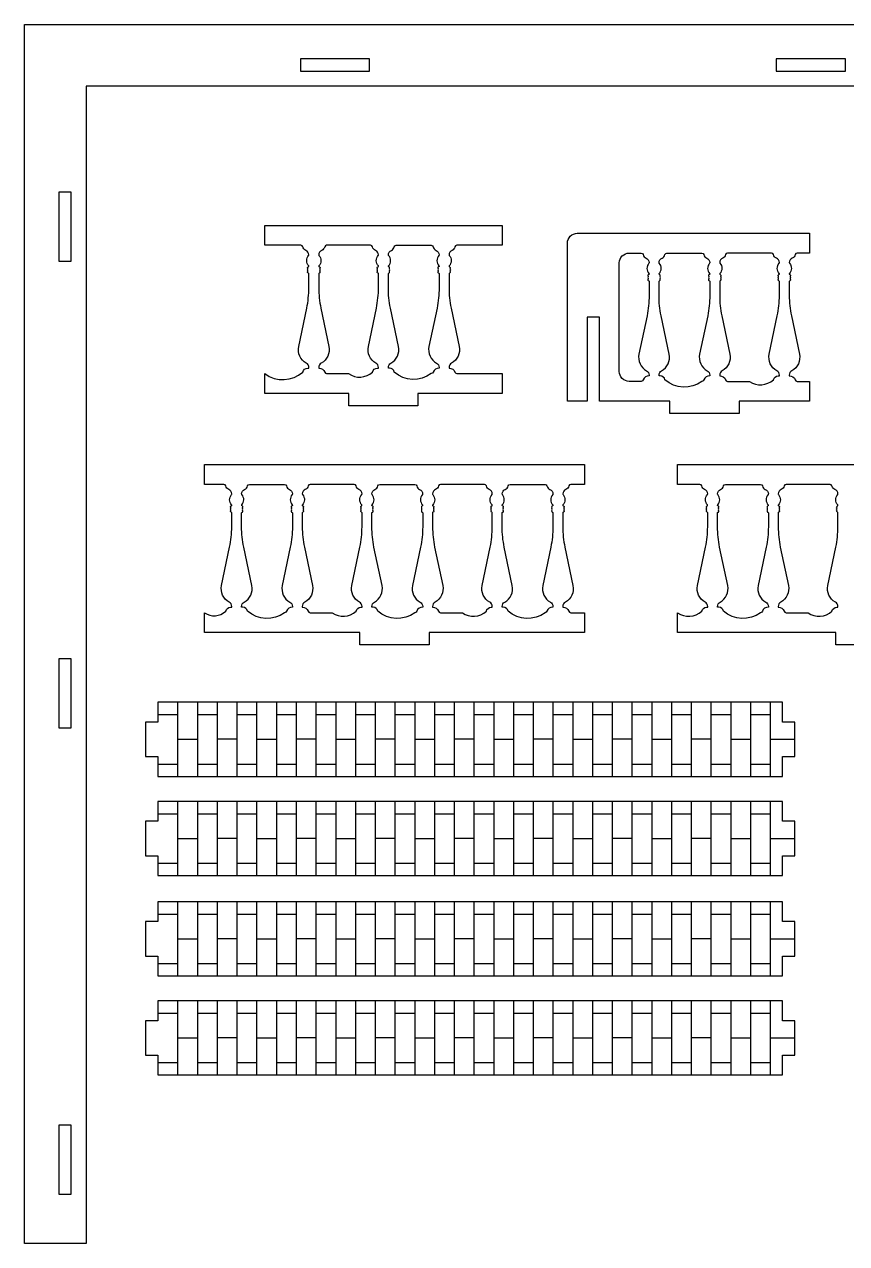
# Model space of a CAD drawing. Extents: x 9461 to 9920, y 969 to 1221.
# Drawn here: x 9580.75 to 9614.04, y 1108.86 to 1158.26 of the extents above; entities that cross this region are included whole.
import ezdxf

# ---------------------------------------------------------------- set-up
doc = ezdxf.new("R2010")
doc.units = 0
doc.header["$MEASUREMENT"] = 0
doc.layers.add('LAYER_1', color=18, linetype='CONTINUOUS')

msp = doc.modelspace()

# ---------------------------------------------------------------- linework, layer by layer
at = {"layer": 'LAYER_1'}
for points in [[(9583.246, 1155.764), (9583.246, 1108.864), (9580.746, 1108.864), (9580.746, 1158.264), (9687.246, 1158.264), (9687.246, 1108.864), (9684.746, 1108.864), (9684.746, 1155.764)], [(9591.921, 1156.364), (9594.721, 1156.364), (9594.721, 1156.864), (9591.921, 1156.864)], [(9611.196, 1156.364), (9613.996, 1156.364), (9613.996, 1156.864), (9611.196, 1156.864)], [(9582.646, 1148.664), (9582.646, 1151.464), (9582.146, 1151.464), (9582.146, 1148.664)], [(9582.646, 1129.764), (9582.646, 1132.564), (9582.146, 1132.564), (9582.146, 1129.764)], [(9611.452, 1130.796), (9586.152, 1130.796), (9586.152, 1129.996), (9585.652, 1129.996), (9585.652, 1128.596), (9586.152, 1128.596), (9586.152, 1127.796), (9611.452, 1127.796), (9611.452, 1128.596), (9611.952, 1128.596), (9611.952, 1129.996), (9611.452, 1129.996)], [(9611.452, 1126.775), (9586.152, 1126.775), (9586.152, 1125.975), (9585.652, 1125.975), (9585.652, 1124.575), (9586.152, 1124.575), (9586.152, 1123.775), (9611.452, 1123.775), (9611.452, 1124.575), (9611.952, 1124.575), (9611.952, 1125.975), (9611.452, 1125.975)], [(9611.452, 1122.716), (9586.152, 1122.716), (9586.152, 1121.916), (9585.652, 1121.916), (9585.652, 1120.516), (9586.152, 1120.516), (9586.152, 1119.716), (9611.452, 1119.716), (9611.452, 1120.516), (9611.952, 1120.516), (9611.952, 1121.916), (9611.452, 1121.916)], [(9611.452, 1118.696), (9586.152, 1118.696), (9586.152, 1117.896), (9585.652, 1117.896), (9585.652, 1116.496), (9586.152, 1116.496), (9586.152, 1115.696), (9611.452, 1115.696), (9611.452, 1116.496), (9611.952, 1116.496), (9611.952, 1117.896), (9611.452, 1117.896)], [(9582.646, 1110.864), (9582.646, 1113.664), (9582.146, 1113.664), (9582.146, 1110.864)]]:
    msp.add_lwpolyline(points, close=True, dxfattribs=at)
for points in [[(9590.479, 1143.312), (9590.479, 1144.112, 0.352171), (9592.025, 1144.174, -0.352171), (9592.22, 1144.332), (9592.266, 1144.332), (9592.266, 1144.365, 0.272519), (9592.163, 1144.54, -0.328849), (9591.855, 1145.214), (9592.181, 1146.77, 0.051698), (9592.266, 1147.59), (9592.266, 1148.163, 0.366837), (9592.25, 1148.183, -0.600564), (9592.225, 1148.256, 0.39765), (9592.225, 1148.283, -0.39765), (9592.225, 1148.344, 0.39765), (9592.225, 1148.371, -0.594353), (9592.249, 1148.444, 0.584261), (9592.26, 1148.477, -0.375636), (9592.257, 1148.901, 0.187098), (9592.266, 1148.928, 0.294683), (9592.143, 1149.107, -0.244569), (9592.025, 1149.249, 0.352171), (9591.947, 1149.312), (9590.479, 1149.312), (9590.479, 1150.112), (9600.093, 1150.112), (9600.093, 1149.312), (9598.262, 1149.312, 0.352171), (9598.184, 1149.249, -0.244569), (9598.065, 1149.107, 0.294683), (9597.942, 1148.928, 0.187098), (9597.952, 1148.901, -0.375636), (9597.948, 1148.477, 0.584261), (9597.96, 1148.444, -0.594353), (9597.984, 1148.371, 0.39765), (9597.984, 1148.344, -0.39765), (9597.984, 1148.283, 0.39765), (9597.984, 1148.256, -0.600564), (9597.959, 1148.183, 0.366837), (9597.942, 1148.163), (9597.942, 1147.59, 0.051698), (9598.027, 1146.77), (9598.353, 1145.214, -0.328849), (9598.045, 1144.54, 0.272519), (9597.942, 1144.365), (9597.942, 1144.332, -0.352171), (9598.184, 1144.174, 0.352171), (9598.262, 1144.112), (9600.093, 1144.112), (9600.093, 1143.312), (9596.686, 1143.312), (9596.686, 1142.812), (9593.886, 1142.812), (9593.886, 1143.312)], [(9612.538, 1143), (9609.688, 1143), (9609.688, 1142.5), (9606.888, 1142.5), (9606.888, 1143), (9604.038, 1143), (9604.038, 1146.4), (9603.538, 1146.4), (9603.538, 1143), (9602.738, 1143), (9602.738, 1149.4, -0.414214), (9603.138, 1149.8), (9612.538, 1149.8), (9612.538, 1149), (9612.043, 1149, 0.352171), (9611.965, 1148.937, -0.244569), (9611.846, 1148.795, 0.294683), (9611.723, 1148.617, 0.187098), (9611.733, 1148.589, -0.375636), (9611.729, 1148.166, 0.584261), (9611.741, 1148.133, -0.594353), (9611.765, 1148.059, 0.39765), (9611.765, 1148.032, -0.39765), (9611.765, 1147.972, 0.39765), (9611.765, 1147.944, -0.600564), (9611.74, 1147.871, 0.366837), (9611.723, 1147.851), (9611.723, 1147.279, 0.051698), (9611.808, 1146.458), (9612.134, 1144.902, -0.328849), (9611.826, 1144.228, 0.272519), (9611.723, 1144.053), (9611.723, 1144.02, -0.352171), (9611.965, 1143.863, 0.352171), (9612.043, 1143.8), (9612.538, 1143.8)], [(9593.876, 1144.112, 0.352171), (9594.844, 1144.174, -0.352171), (9595.04, 1144.332), (9595.086, 1144.332), (9595.086, 1144.365, 0.272519), (9594.983, 1144.54, -0.328849), (9594.675, 1145.214), (9595.001, 1146.77, 0.051698), (9595.086, 1147.59), (9595.086, 1148.163, 0.366837), (9595.069, 1148.183, -0.600564), (9595.044, 1148.256, 0.39765), (9595.044, 1148.283, -0.39765), (9595.044, 1148.344, 0.39765), (9595.044, 1148.371, -0.594353), (9595.068, 1148.444, 0.584261), (9595.08, 1148.477, -0.375636), (9595.076, 1148.901, 0.187098), (9595.086, 1148.928, 0.294683), (9594.963, 1149.107, -0.244569), (9594.844, 1149.249, 0.352171), (9594.766, 1149.312), (9592.986, 1149.312, 0.352171), (9592.908, 1149.249, -0.244569), (9592.789, 1149.107, 0.294683), (9592.666, 1148.928, 0.187098), (9592.676, 1148.901, -0.375636), (9592.673, 1148.477, 0.584261), (9592.684, 1148.444, -0.594353), (9592.708, 1148.371, 0.39765), (9592.708, 1148.344, -0.39765), (9592.708, 1148.283, 0.39765), (9592.708, 1148.256, -0.600564), (9592.683, 1148.183, 0.366837), (9592.666, 1148.163), (9592.666, 1147.59, 0.051698), (9592.751, 1146.77), (9593.078, 1145.214, -0.328849), (9592.769, 1144.54, 0.272519), (9592.666, 1144.365), (9592.666, 1144.332, -0.352171), (9592.908, 1144.174, 0.352171), (9592.986, 1144.112)], [(9597.223, 1149.312, -0.352171), (9597.301, 1149.249, 0.244569), (9597.419, 1149.107, -0.294683), (9597.542, 1148.928, -0.187098), (9597.532, 1148.901, 0.375636), (9597.536, 1148.477, -0.584261), (9597.525, 1148.444, 0.594353), (9597.501, 1148.371, -0.39765), (9597.501, 1148.344, 0.39765), (9597.501, 1148.283, -0.39765), (9597.501, 1148.256, 0.600564), (9597.525, 1148.183, -0.366837), (9597.542, 1148.163), (9597.542, 1147.59, -0.051698), (9597.457, 1146.77), (9597.131, 1145.214, 0.328849), (9597.439, 1144.54, -0.272519), (9597.542, 1144.365), (9597.542, 1144.332, 0.352171), (9597.301, 1144.174, -0.352171), (9597.223, 1144.112, -0.352171), (9595.727, 1144.174, 0.352171), (9595.532, 1144.332), (9595.486, 1144.332), (9595.486, 1144.365, -0.272519), (9595.589, 1144.54, 0.328849), (9595.897, 1145.214), (9595.571, 1146.77, -0.051698), (9595.486, 1147.59), (9595.486, 1148.163, -0.366837), (9595.503, 1148.183, 0.600564), (9595.527, 1148.256, -0.39765), (9595.527, 1148.283, 0.39765), (9595.527, 1148.344, -0.39765), (9595.527, 1148.371, 0.594353), (9595.503, 1148.444, -0.584261), (9595.492, 1148.477, 0.375636), (9595.496, 1148.901, -0.187098), (9595.486, 1148.928, -0.294683), (9595.609, 1149.107, 0.244569), (9595.727, 1149.249, -0.352171), (9595.805, 1149.312)], [(9605.944, 1144.228, -0.272519), (9606.047, 1144.053), (9606.047, 1144.02, 0.352171), (9605.806, 1143.863, -0.352171), (9605.728, 1143.8), (9605.238, 1143.8, -0.414214), (9604.838, 1144.2), (9604.838, 1148.6, -0.414214), (9605.238, 1149), (9605.728, 1149, -0.352171), (9605.806, 1148.937, 0.244569), (9605.924, 1148.795, -0.294683), (9606.047, 1148.617, -0.187098), (9606.038, 1148.589, 0.375636), (9606.041, 1148.166, -0.584261), (9606.03, 1148.133, 0.594353), (9606.006, 1148.059, -0.39765), (9606.006, 1148.032, 0.39765), (9606.006, 1147.972, -0.39765), (9606.006, 1147.944, 0.600564), (9606.031, 1147.871, -0.366837), (9606.047, 1147.851), (9606.047, 1147.279, -0.051698), (9605.962, 1146.458), (9605.636, 1144.902, 0.328849)], [(9608.184, 1149, -0.352171), (9608.262, 1148.937, 0.244569), (9608.381, 1148.795, -0.294683), (9608.504, 1148.617, -0.187098), (9608.494, 1148.589, 0.375636), (9608.498, 1148.166, -0.584261), (9608.486, 1148.133, 0.594353), (9608.462, 1148.059, -0.39765), (9608.462, 1148.032, 0.39765), (9608.462, 1147.972, -0.39765), (9608.462, 1147.944, 0.600564), (9608.487, 1147.871, -0.366837), (9608.504, 1147.851), (9608.504, 1147.279, -0.051698), (9608.419, 1146.458), (9608.093, 1144.902, 0.328849), (9608.401, 1144.228, -0.272519), (9608.504, 1144.053), (9608.504, 1144.02, 0.352171), (9608.262, 1143.863, -0.352171), (9608.184, 1143.8, -0.352171), (9606.689, 1143.863, 0.352171), (9606.493, 1144.02), (9606.447, 1144.02), (9606.447, 1144.053, -0.272519), (9606.55, 1144.228, 0.328849), (9606.859, 1144.902), (9606.532, 1146.458, -0.051698), (9606.447, 1147.279), (9606.447, 1147.851, -0.366837), (9606.464, 1147.871, 0.600564), (9606.489, 1147.944, -0.39765), (9606.489, 1147.972, 0.39765), (9606.489, 1148.032, -0.39765), (9606.489, 1148.059, 0.594353), (9606.465, 1148.133, -0.584261), (9606.454, 1148.166, 0.375636), (9606.457, 1148.589, -0.187098), (9606.447, 1148.617, -0.294683), (9606.57, 1148.795, 0.244569), (9606.689, 1148.937, -0.352171), (9606.767, 1149)], [(9610.114, 1143.8, 0.352171), (9611.082, 1143.863, -0.352171), (9611.277, 1144.02), (9611.323, 1144.02), (9611.323, 1144.053, 0.272519), (9611.22, 1144.228, -0.328849), (9610.912, 1144.902), (9611.238, 1146.458, 0.051698), (9611.323, 1147.279), (9611.323, 1147.851, 0.366837), (9611.306, 1147.871, -0.600564), (9611.282, 1147.944, 0.39765), (9611.282, 1147.972, -0.39765), (9611.282, 1148.032, 0.39765), (9611.282, 1148.059, -0.594353), (9611.306, 1148.133, 0.584261), (9611.317, 1148.166, -0.375636), (9611.313, 1148.589, 0.187098), (9611.323, 1148.617, 0.294683), (9611.2, 1148.795, -0.244569), (9611.082, 1148.937, 0.352171), (9611.004, 1149), (9609.223, 1149, 0.352171), (9609.145, 1148.937, -0.244569), (9609.027, 1148.795, 0.294683), (9608.904, 1148.617, 0.187098), (9608.914, 1148.589, -0.375636), (9608.91, 1148.166, 0.584261), (9608.921, 1148.133, -0.594353), (9608.945, 1148.059, 0.39765), (9608.945, 1148.032, -0.39765), (9608.945, 1147.972, 0.39765), (9608.945, 1147.944, -0.600564), (9608.921, 1147.871, 0.366837), (9608.904, 1147.851), (9608.904, 1147.279, 0.051698), (9608.989, 1146.458), (9609.315, 1144.902, -0.328849), (9609.007, 1144.228, 0.272519), (9608.904, 1144.053), (9608.904, 1144.02, -0.352171), (9609.145, 1143.863, 0.352171), (9609.223, 1143.8)], [(9603.423, 1139.625), (9602.871, 1139.625, 0.352171), (9602.793, 1139.562, -0.244569), (9602.674, 1139.421, 0.294683), (9602.551, 1139.242, 0.187098), (9602.561, 1139.215, -0.375636), (9602.558, 1138.791, 0.584261), (9602.569, 1138.758, -0.594353), (9602.593, 1138.684, 0.39765), (9602.593, 1138.657, -0.39765), (9602.593, 1138.597, 0.39765), (9602.593, 1138.569, -0.600564), (9602.568, 1138.496, 0.366837), (9602.551, 1138.476), (9602.551, 1137.904, 0.051698), (9602.636, 1137.083), (9602.963, 1135.527, -0.328849), (9602.654, 1134.853, 0.272519), (9602.551, 1134.678), (9602.551, 1134.645, -0.352171), (9602.793, 1134.488, 0.352171), (9602.871, 1134.425), (9603.423, 1134.425), (9603.423, 1133.625), (9597.134, 1133.625), (9597.134, 1133.125), (9594.334, 1133.125), (9594.334, 1133.625), (9588.044, 1133.625), (9588.044, 1134.425, 0.352171), (9588.902, 1134.488, -0.352171), (9589.097, 1134.645), (9589.143, 1134.645), (9589.143, 1134.678, 0.272519), (9589.04, 1134.853, -0.328849), (9588.732, 1135.527), (9589.058, 1137.083, 0.051698), (9589.143, 1137.904), (9589.143, 1138.476, 0.366837), (9589.127, 1138.496, -0.600564), (9589.102, 1138.569, 0.39765), (9589.102, 1138.597, -0.39765), (9589.102, 1138.657, 0.39765), (9589.102, 1138.684, -0.594353), (9589.126, 1138.758, 0.584261), (9589.137, 1138.791, -0.375636), (9589.134, 1139.215, 0.187098), (9589.143, 1139.242, 0.294683), (9589.02, 1139.421, -0.244569), (9588.902, 1139.562, 0.352171), (9588.824, 1139.625), (9588.044, 1139.625), (9588.044, 1140.425), (9603.423, 1140.425)], [(9591.28, 1139.625, -0.352171), (9591.358, 1139.562, 0.244569), (9591.477, 1139.421, -0.294683), (9591.6, 1139.242, -0.187098), (9591.59, 1139.215, 0.375636), (9591.594, 1138.791, -0.584261), (9591.582, 1138.758, 0.594353), (9591.558, 1138.684, -0.39765), (9591.558, 1138.657, 0.39765), (9591.558, 1138.597, -0.39765), (9591.558, 1138.569, 0.600564), (9591.583, 1138.496, -0.366837), (9591.6, 1138.476), (9591.6, 1137.904, -0.051698), (9591.515, 1137.083), (9591.189, 1135.527, 0.328849), (9591.497, 1134.853, -0.272519), (9591.6, 1134.678), (9591.6, 1134.645, 0.352171), (9591.358, 1134.488, -0.352171), (9591.28, 1134.425, -0.352171), (9589.785, 1134.488, 0.352171), (9589.589, 1134.645), (9589.543, 1134.645), (9589.543, 1134.678, -0.272519), (9589.646, 1134.853, 0.328849), (9589.955, 1135.527), (9589.628, 1137.083, -0.051698), (9589.543, 1137.904), (9589.543, 1138.476, -0.366837), (9589.56, 1138.496, 0.600564), (9589.585, 1138.569, -0.39765), (9589.585, 1138.597, 0.39765), (9589.585, 1138.657, -0.39765), (9589.585, 1138.684, 0.594353), (9589.561, 1138.758, -0.584261), (9589.55, 1138.791, 0.375636), (9589.553, 1139.215, -0.187098), (9589.543, 1139.242, -0.294683), (9589.666, 1139.421, 0.244569), (9589.785, 1139.562, -0.352171), (9589.863, 1139.625)], [(9593.209, 1134.425, 0.352171), (9594.178, 1134.488, -0.352171), (9594.373, 1134.645), (9594.419, 1134.645), (9594.419, 1134.678, 0.272519), (9594.316, 1134.853, -0.328849), (9594.008, 1135.527), (9594.334, 1137.083, 0.051698), (9594.419, 1137.904), (9594.419, 1138.476, 0.366837), (9594.402, 1138.496, -0.600564), (9594.378, 1138.569, 0.39765), (9594.378, 1138.597, -0.39765), (9594.378, 1138.657, 0.39765), (9594.378, 1138.684, -0.594353), (9594.402, 1138.758, 0.584261), (9594.413, 1138.791, -0.375636), (9594.409, 1139.215, 0.187098), (9594.419, 1139.242, 0.294683), (9594.296, 1139.421, -0.244569), (9594.178, 1139.562, 0.352171), (9594.1, 1139.625), (9592.319, 1139.625, 0.352171), (9592.241, 1139.562, -0.244569), (9592.123, 1139.421, 0.294683), (9592, 1139.242, 0.187098), (9592.01, 1139.215, -0.375636), (9592.006, 1138.791, 0.584261), (9592.017, 1138.758, -0.594353), (9592.041, 1138.684, 0.39765), (9592.041, 1138.657, -0.39765), (9592.041, 1138.597, 0.39765), (9592.041, 1138.569, -0.600564), (9592.017, 1138.496, 0.366837), (9592, 1138.476), (9592, 1137.904, 0.051698), (9592.085, 1137.083), (9592.411, 1135.527, -0.328849), (9592.103, 1134.853, 0.272519), (9592, 1134.678), (9592, 1134.645, -0.352171), (9592.241, 1134.488, 0.352171), (9592.319, 1134.425)], [(9596.556, 1139.625, -0.352171), (9596.634, 1139.562, 0.244569), (9596.753, 1139.421, -0.294683), (9596.875, 1139.242, -0.187098), (9596.866, 1139.215, 0.375636), (9596.869, 1138.791, -0.584261), (9596.858, 1138.758, 0.594353), (9596.834, 1138.684, -0.39765), (9596.834, 1138.657, 0.39765), (9596.834, 1138.597, -0.39765), (9596.834, 1138.569, 0.600564), (9596.859, 1138.496, -0.366837), (9596.876, 1138.476), (9596.876, 1137.904, -0.051698), (9596.791, 1137.083), (9596.464, 1135.527, 0.328849), (9596.773, 1134.853, -0.272519), (9596.876, 1134.678), (9596.876, 1134.645, 0.352171), (9596.634, 1134.488, -0.352171), (9596.556, 1134.425, -0.352171), (9595.061, 1134.488, 0.352171), (9594.865, 1134.645), (9594.819, 1134.645), (9594.819, 1134.678, -0.272519), (9594.922, 1134.853, 0.328849), (9595.23, 1135.527), (9594.904, 1137.083, -0.051698), (9594.819, 1137.904), (9594.819, 1138.476, -0.366837), (9594.836, 1138.496, 0.600564), (9594.861, 1138.569, -0.39765), (9594.861, 1138.597, 0.39765), (9594.861, 1138.657, -0.39765), (9594.861, 1138.684, 0.594353), (9594.837, 1138.758, -0.584261), (9594.825, 1138.791, 0.375636), (9594.829, 1139.215, -0.187098), (9594.819, 1139.242, -0.294683), (9594.942, 1139.421, 0.244569), (9595.061, 1139.562, -0.352171), (9595.139, 1139.625)], [(9598.485, 1134.425, 0.352171), (9599.454, 1134.488, -0.352171), (9599.649, 1134.645), (9599.695, 1134.645), (9599.695, 1134.678, 0.272519), (9599.592, 1134.853, -0.328849), (9599.284, 1135.527), (9599.61, 1137.083, 0.051698), (9599.695, 1137.904), (9599.695, 1138.476, 0.366837), (9599.678, 1138.496, -0.600564), (9599.654, 1138.569, 0.39765), (9599.654, 1138.597, -0.39765), (9599.654, 1138.657, 0.39765), (9599.654, 1138.684, -0.594353), (9599.677, 1138.758, 0.584261), (9599.689, 1138.791, -0.375636), (9599.685, 1139.215, 0.187098), (9599.695, 1139.242, 0.294683), (9599.572, 1139.421, -0.244569), (9599.454, 1139.562, 0.352171), (9599.375, 1139.625), (9597.595, 1139.625, 0.352171), (9597.517, 1139.562, -0.244569), (9597.399, 1139.421, 0.294683), (9597.276, 1139.242, 0.187098), (9597.285, 1139.215, -0.375636), (9597.282, 1138.791, 0.584261), (9597.293, 1138.758, -0.594353), (9597.317, 1138.684, 0.39765), (9597.317, 1138.657, -0.39765), (9597.317, 1138.597, 0.39765), (9597.317, 1138.569, -0.600564), (9597.292, 1138.496, 0.366837), (9597.276, 1138.476), (9597.276, 1137.904, 0.051698), (9597.361, 1137.083), (9597.687, 1135.527, -0.328849), (9597.379, 1134.853, 0.272519), (9597.276, 1134.678), (9597.276, 1134.645, -0.352171), (9597.517, 1134.488, 0.352171), (9597.595, 1134.425)], [(9601.832, 1139.625, -0.352171), (9601.91, 1139.562, 0.244569), (9602.028, 1139.421, -0.294683), (9602.151, 1139.242, -0.187098), (9602.142, 1139.215, 0.375636), (9602.145, 1138.791, -0.584261), (9602.134, 1138.758, 0.594353), (9602.11, 1138.684, -0.39765), (9602.11, 1138.657, 0.39765), (9602.11, 1138.597, -0.39765), (9602.11, 1138.569, 0.600564), (9602.135, 1138.496, -0.366837), (9602.151, 1138.476), (9602.151, 1137.904, -0.051698), (9602.066, 1137.083), (9601.74, 1135.527, 0.328849), (9602.048, 1134.853, -0.272519), (9602.151, 1134.678), (9602.151, 1134.645, 0.352171), (9601.91, 1134.488, -0.352171), (9601.832, 1134.425, -0.352171), (9600.336, 1134.488, 0.352171), (9600.141, 1134.645), (9600.095, 1134.645), (9600.095, 1134.678, -0.272519), (9600.198, 1134.853, 0.328849), (9600.506, 1135.527), (9600.18, 1137.083, -0.051698), (9600.095, 1137.904), (9600.095, 1138.476, -0.366837), (9600.112, 1138.496, 0.600564), (9600.136, 1138.569, -0.39765), (9600.136, 1138.597, 0.39765), (9600.136, 1138.657, -0.39765), (9600.136, 1138.684, 0.594353), (9600.112, 1138.758, -0.584261), (9600.101, 1138.791, 0.375636), (9600.105, 1139.215, -0.187098), (9600.095, 1139.242, -0.294683), (9600.218, 1139.421, 0.244569), (9600.336, 1139.562, -0.352171), (9600.415, 1139.625)], [(9610.555, 1139.625, -0.352171), (9610.633, 1139.562, 0.244569), (9610.752, 1139.421, -0.294683), (9610.875, 1139.242, -0.187098), (9610.865, 1139.215, 0.375636), (9610.869, 1138.791, -0.584261), (9610.857, 1138.758, 0.594353), (9610.833, 1138.684, -0.39765), (9610.833, 1138.657, 0.39765), (9610.833, 1138.597, -0.39765), (9610.833, 1138.569, 0.600564), (9610.858, 1138.496, -0.366837), (9610.875, 1138.476), (9610.875, 1137.904, -0.051698), (9610.79, 1137.083), (9610.464, 1135.527, 0.328849), (9610.772, 1134.853, -0.272519), (9610.875, 1134.678), (9610.875, 1134.645, 0.352171), (9610.633, 1134.488, -0.352171), (9610.555, 1134.425, -0.352171), (9609.06, 1134.488, 0.352171), (9608.864, 1134.645), (9608.818, 1134.645), (9608.818, 1134.678, -0.272519), (9608.921, 1134.853, 0.328849), (9609.23, 1135.527), (9608.903, 1137.083, -0.051698), (9608.818, 1137.904), (9608.818, 1138.476, -0.366837), (9608.835, 1138.496, 0.600564), (9608.86, 1138.569, -0.39765), (9608.86, 1138.597, 0.39765), (9608.86, 1138.657, -0.39765), (9608.86, 1138.684, 0.594353), (9608.836, 1138.758, -0.584261), (9608.825, 1138.791, 0.375636), (9608.828, 1139.215, -0.187098), (9608.818, 1139.242, -0.294683), (9608.941, 1139.421, 0.244569), (9609.06, 1139.562, -0.352171), (9609.138, 1139.625)], [(9612.484, 1134.425, 0.352171), (9613.453, 1134.488, -0.352171), (9613.648, 1134.645), (9613.694, 1134.645), (9613.694, 1134.678, 0.272519), (9613.591, 1134.853, -0.328849), (9613.283, 1135.527), (9613.609, 1137.083, 0.051698), (9613.694, 1137.904), (9613.694, 1138.476, 0.366837), (9613.677, 1138.496, -0.600564), (9613.653, 1138.569, 0.39765), (9613.653, 1138.597, -0.39765), (9613.653, 1138.657, 0.39765), (9613.653, 1138.684, -0.594353), (9613.677, 1138.758, 0.584261), (9613.688, 1138.791, -0.375636), (9613.684, 1139.215, 0.187098), (9613.694, 1139.242, 0.294683), (9613.571, 1139.421, -0.244569), (9613.453, 1139.562, 0.352171), (9613.375, 1139.625), (9611.594, 1139.625, 0.352171), (9611.516, 1139.562, -0.244569), (9611.398, 1139.421, 0.294683), (9611.275, 1139.242, 0.187098), (9611.285, 1139.215, -0.375636), (9611.281, 1138.791, 0.584261), (9611.292, 1138.758, -0.594353), (9611.316, 1138.684, 0.39765), (9611.316, 1138.657, -0.39765), (9611.316, 1138.597, 0.39765), (9611.316, 1138.569, -0.600564), (9611.292, 1138.496, 0.366837), (9611.275, 1138.476), (9611.275, 1137.904, 0.051698), (9611.36, 1137.083), (9611.686, 1135.527, -0.328849), (9611.378, 1134.853, 0.272519), (9611.275, 1134.678), (9611.275, 1134.645, -0.352171), (9611.516, 1134.488, 0.352171), (9611.594, 1134.425)]]:
    msp.add_lwpolyline(points, format="xyb", close=True, dxfattribs=at)
msp.add_lwpolyline([(9616.409, 1133.125), (9613.609, 1133.125), (9613.609, 1133.625), (9607.194, 1133.625), (9607.194, 1134.425, 0.352171), (9608.177, 1134.488, -0.352171), (9608.372, 1134.645), (9608.418, 1134.645), (9608.418, 1134.678, 0.272519), (9608.315, 1134.853, -0.328849), (9608.007, 1135.527), (9608.333, 1137.083, 0.051698), (9608.418, 1137.904), (9608.418, 1138.476, 0.366837), (9608.402, 1138.496, -0.600564), (9608.377, 1138.569, 0.39765), (9608.377, 1138.597, -0.39765), (9608.377, 1138.657, 0.39765), (9608.377, 1138.684, -0.594353), (9608.401, 1138.758, 0.584261), (9608.412, 1138.791, -0.375636), (9608.409, 1139.215, 0.187098), (9608.418, 1139.242, 0.294683), (9608.295, 1139.421, -0.244569), (9608.177, 1139.562, 0.352171), (9608.099, 1139.625), (9607.194, 1139.625), (9607.194, 1140.425), (9622.823, 1140.425)], format="xyb", dxfattribs=at)
for points in [[(9586.952, 1130.796), (9586.952, 1127.796)], [(9587.752, 1130.796), (9587.752, 1127.796)], [(9588.552, 1130.796), (9588.552, 1127.796)], [(9589.352, 1130.796), (9589.352, 1127.796)], [(9590.152, 1130.796), (9590.152, 1127.796)], [(9590.952, 1130.796), (9590.952, 1127.796)], [(9591.752, 1130.796), (9591.752, 1127.796)], [(9592.552, 1130.796), (9592.552, 1127.796)], [(9593.352, 1130.796), (9593.352, 1127.796)], [(9594.152, 1130.796), (9594.152, 1127.796)], [(9594.952, 1130.796), (9594.952, 1127.796)], [(9595.752, 1130.796), (9595.752, 1127.796)], [(9596.552, 1130.796), (9596.552, 1127.796)], [(9597.352, 1130.796), (9597.352, 1127.796)], [(9598.152, 1130.796), (9598.152, 1127.796)], [(9598.952, 1130.796), (9598.952, 1127.796)], [(9599.752, 1130.796), (9599.752, 1127.796)], [(9600.552, 1130.796), (9600.552, 1127.796)], [(9601.352, 1130.796), (9601.352, 1127.796)], [(9602.152, 1130.796), (9602.152, 1127.796)], [(9602.952, 1130.796), (9602.952, 1127.796)], [(9603.752, 1130.796), (9603.752, 1127.796)], [(9604.552, 1130.796), (9604.552, 1127.796)], [(9605.352, 1130.796), (9605.352, 1127.796)], [(9606.152, 1130.796), (9606.152, 1127.796)], [(9606.952, 1130.796), (9606.952, 1127.796)], [(9607.752, 1130.796), (9607.752, 1127.796)], [(9608.552, 1130.796), (9608.552, 1127.796)], [(9609.352, 1130.796), (9609.352, 1127.796)], [(9610.152, 1130.796), (9610.152, 1127.796)], [(9610.952, 1130.796), (9610.952, 1127.796)], [(9586.152, 1130.296), (9586.952, 1130.296)], [(9587.752, 1130.296), (9588.552, 1130.296)], [(9589.352, 1130.296), (9590.152, 1130.296)], [(9590.952, 1130.296), (9591.752, 1130.296)], [(9592.552, 1130.296), (9593.352, 1130.296)], [(9594.152, 1130.296), (9594.952, 1130.296)], [(9595.752, 1130.296), (9596.552, 1130.296)], [(9597.352, 1130.296), (9598.152, 1130.296)], [(9598.952, 1130.296), (9599.752, 1130.296)], [(9600.552, 1130.296), (9601.352, 1130.296)], [(9602.152, 1130.296), (9602.952, 1130.296)], [(9603.752, 1130.296), (9604.552, 1130.296)], [(9605.352, 1130.296), (9606.152, 1130.296)], [(9606.952, 1130.296), (9607.752, 1130.296)], [(9608.552, 1130.296), (9609.352, 1130.296)], [(9610.152, 1130.296), (9610.952, 1130.296)], [(9586.952, 1129.296), (9587.752, 1129.296)], [(9589.352, 1129.296), (9588.552, 1129.296)], [(9590.152, 1129.296), (9590.952, 1129.296)], [(9592.552, 1129.296), (9591.752, 1129.296)], [(9593.352, 1129.296), (9594.152, 1129.296)], [(9595.752, 1129.296), (9594.952, 1129.296)], [(9596.552, 1129.296), (9597.352, 1129.296)], [(9598.952, 1129.296), (9598.152, 1129.296)], [(9599.752, 1129.296), (9600.552, 1129.296)], [(9602.152, 1129.296), (9601.352, 1129.296)], [(9602.952, 1129.296), (9603.752, 1129.296)], [(9605.352, 1129.296), (9604.552, 1129.296)], [(9606.152, 1129.296), (9606.952, 1129.296)], [(9608.552, 1129.296), (9607.752, 1129.296)], [(9609.352, 1129.296), (9610.152, 1129.296)], [(9610.952, 1129.296), (9611.952, 1129.296)], [(9586.152, 1128.296), (9586.952, 1128.296)], [(9587.752, 1128.296), (9588.552, 1128.296)], [(9589.352, 1128.296), (9590.152, 1128.296)], [(9590.952, 1128.296), (9591.752, 1128.296)], [(9592.552, 1128.296), (9593.352, 1128.296)], [(9594.152, 1128.296), (9594.952, 1128.296)], [(9595.752, 1128.296), (9596.552, 1128.296)], [(9597.352, 1128.296), (9598.152, 1128.296)], [(9598.952, 1128.296), (9599.752, 1128.296)], [(9600.552, 1128.296), (9601.352, 1128.296)], [(9602.152, 1128.296), (9602.952, 1128.296)], [(9603.752, 1128.296), (9604.552, 1128.296)], [(9605.352, 1128.296), (9606.152, 1128.296)], [(9606.952, 1128.296), (9607.752, 1128.296)], [(9608.552, 1128.296), (9609.352, 1128.296)], [(9610.152, 1128.296), (9610.952, 1128.296)], [(9586.952, 1126.775), (9586.952, 1123.775)], [(9587.752, 1126.775), (9587.752, 1123.775)], [(9588.552, 1126.775), (9588.552, 1123.775)], [(9589.352, 1126.775), (9589.352, 1123.775)], [(9590.152, 1126.775), (9590.152, 1123.775)], [(9590.952, 1126.775), (9590.952, 1123.775)], [(9591.752, 1126.775), (9591.752, 1123.775)], [(9592.552, 1126.775), (9592.552, 1123.775)], [(9593.352, 1126.775), (9593.352, 1123.775)], [(9594.152, 1126.775), (9594.152, 1123.775)], [(9594.952, 1126.775), (9594.952, 1123.775)], [(9595.752, 1126.775), (9595.752, 1123.775)], [(9596.552, 1126.775), (9596.552, 1123.775)], [(9597.352, 1126.775), (9597.352, 1123.775)], [(9598.152, 1126.775), (9598.152, 1123.775)], [(9598.952, 1126.775), (9598.952, 1123.775)], [(9599.752, 1126.775), (9599.752, 1123.775)], [(9600.552, 1126.775), (9600.552, 1123.775)], [(9601.352, 1126.775), (9601.352, 1123.775)], [(9602.152, 1126.775), (9602.152, 1123.775)], [(9602.952, 1126.775), (9602.952, 1123.775)], [(9603.752, 1126.775), (9603.752, 1123.775)], [(9604.552, 1126.775), (9604.552, 1123.775)], [(9605.352, 1126.775), (9605.352, 1123.775)], [(9606.152, 1126.775), (9606.152, 1123.775)], [(9606.952, 1126.775), (9606.952, 1123.775)], [(9607.752, 1126.775), (9607.752, 1123.775)], [(9608.552, 1126.775), (9608.552, 1123.775)], [(9609.352, 1126.775), (9609.352, 1123.775)], [(9610.152, 1126.775), (9610.152, 1123.775)], [(9610.952, 1126.775), (9610.952, 1123.775)], [(9586.152, 1126.275), (9586.952, 1126.275)], [(9587.752, 1126.275), (9588.552, 1126.275)], [(9589.352, 1126.275), (9590.152, 1126.275)], [(9590.952, 1126.275), (9591.752, 1126.275)], [(9592.552, 1126.275), (9593.352, 1126.275)], [(9594.152, 1126.275), (9594.952, 1126.275)], [(9595.752, 1126.275), (9596.552, 1126.275)], [(9597.352, 1126.275), (9598.152, 1126.275)], [(9598.952, 1126.275), (9599.752, 1126.275)], [(9600.552, 1126.275), (9601.352, 1126.275)], [(9602.152, 1126.275), (9602.952, 1126.275)], [(9603.752, 1126.275), (9604.552, 1126.275)], [(9605.352, 1126.275), (9606.152, 1126.275)], [(9606.952, 1126.275), (9607.752, 1126.275)], [(9608.552, 1126.275), (9609.352, 1126.275)], [(9610.152, 1126.275), (9610.952, 1126.275)], [(9586.952, 1125.275), (9587.752, 1125.275)], [(9589.352, 1125.275), (9588.552, 1125.275)], [(9590.152, 1125.275), (9590.952, 1125.275)], [(9592.552, 1125.275), (9591.752, 1125.275)], [(9593.352, 1125.275), (9594.152, 1125.275)], [(9595.752, 1125.275), (9594.952, 1125.275)], [(9596.552, 1125.275), (9597.352, 1125.275)], [(9598.952, 1125.275), (9598.152, 1125.275)], [(9599.752, 1125.275), (9600.552, 1125.275)], [(9602.152, 1125.275), (9601.352, 1125.275)], [(9602.952, 1125.275), (9603.752, 1125.275)], [(9605.352, 1125.275), (9604.552, 1125.275)], [(9606.152, 1125.275), (9606.952, 1125.275)], [(9608.552, 1125.275), (9607.752, 1125.275)], [(9609.352, 1125.275), (9610.152, 1125.275)], [(9610.952, 1125.275), (9611.952, 1125.275)], [(9586.152, 1124.275), (9586.952, 1124.275)], [(9587.752, 1124.275), (9588.552, 1124.275)], [(9589.352, 1124.275), (9590.152, 1124.275)], [(9590.952, 1124.275), (9591.752, 1124.275)], [(9592.552, 1124.275), (9593.352, 1124.275)], [(9594.152, 1124.275), (9594.952, 1124.275)], [(9595.752, 1124.275), (9596.552, 1124.275)], [(9597.352, 1124.275), (9598.152, 1124.275)], [(9598.952, 1124.275), (9599.752, 1124.275)], [(9600.552, 1124.275), (9601.352, 1124.275)], [(9602.152, 1124.275), (9602.952, 1124.275)], [(9603.752, 1124.275), (9604.552, 1124.275)], [(9605.352, 1124.275), (9606.152, 1124.275)], [(9606.952, 1124.275), (9607.752, 1124.275)], [(9608.552, 1124.275), (9609.352, 1124.275)], [(9610.152, 1124.275), (9610.952, 1124.275)], [(9586.952, 1122.716), (9586.952, 1119.716)], [(9587.752, 1122.716), (9587.752, 1119.716)], [(9588.552, 1122.716), (9588.552, 1119.716)], [(9589.352, 1122.716), (9589.352, 1119.716)], [(9590.152, 1122.716), (9590.152, 1119.716)], [(9590.952, 1122.716), (9590.952, 1119.716)], [(9591.752, 1122.716), (9591.752, 1119.716)], [(9592.552, 1122.716), (9592.552, 1119.716)], [(9593.352, 1122.716), (9593.352, 1119.716)], [(9594.152, 1122.716), (9594.152, 1119.716)], [(9594.952, 1122.716), (9594.952, 1119.716)], [(9595.752, 1122.716), (9595.752, 1119.716)], [(9596.552, 1122.716), (9596.552, 1119.716)], [(9597.352, 1122.716), (9597.352, 1119.716)], [(9598.152, 1122.716), (9598.152, 1119.716)], [(9598.952, 1122.716), (9598.952, 1119.716)], [(9599.752, 1122.716), (9599.752, 1119.716)], [(9600.552, 1122.716), (9600.552, 1119.716)], [(9601.352, 1122.716), (9601.352, 1119.716)], [(9602.152, 1122.716), (9602.152, 1119.716)], [(9602.952, 1122.716), (9602.952, 1119.716)], [(9603.752, 1122.716), (9603.752, 1119.716)], [(9604.552, 1122.716), (9604.552, 1119.716)], [(9605.352, 1122.716), (9605.352, 1119.716)], [(9606.152, 1122.716), (9606.152, 1119.716)], [(9606.952, 1122.716), (9606.952, 1119.716)], [(9607.752, 1122.716), (9607.752, 1119.716)], [(9608.552, 1122.716), (9608.552, 1119.716)], [(9609.352, 1122.716), (9609.352, 1119.716)], [(9610.152, 1122.716), (9610.152, 1119.716)], [(9610.952, 1122.716), (9610.952, 1119.716)], [(9586.152, 1122.216), (9586.952, 1122.216)], [(9587.752, 1122.216), (9588.552, 1122.216)], [(9589.352, 1122.216), (9590.152, 1122.216)], [(9590.952, 1122.216), (9591.752, 1122.216)], [(9592.552, 1122.216), (9593.352, 1122.216)], [(9594.152, 1122.216), (9594.952, 1122.216)], [(9595.752, 1122.216), (9596.552, 1122.216)], [(9597.352, 1122.216), (9598.152, 1122.216)], [(9598.952, 1122.216), (9599.752, 1122.216)], [(9600.552, 1122.216), (9601.352, 1122.216)], [(9602.152, 1122.216), (9602.952, 1122.216)], [(9603.752, 1122.216), (9604.552, 1122.216)], [(9605.352, 1122.216), (9606.152, 1122.216)], [(9606.952, 1122.216), (9607.752, 1122.216)], [(9608.552, 1122.216), (9609.352, 1122.216)], [(9610.152, 1122.216), (9610.952, 1122.216)], [(9586.952, 1121.216), (9587.752, 1121.216)], [(9589.352, 1121.216), (9588.552, 1121.216)], [(9590.152, 1121.216), (9590.952, 1121.216)], [(9592.552, 1121.216), (9591.752, 1121.216)], [(9593.352, 1121.216), (9594.152, 1121.216)], [(9595.752, 1121.216), (9594.952, 1121.216)], [(9596.552, 1121.216), (9597.352, 1121.216)], [(9598.952, 1121.216), (9598.152, 1121.216)], [(9599.752, 1121.216), (9600.552, 1121.216)], [(9602.152, 1121.216), (9601.352, 1121.216)], [(9602.952, 1121.216), (9603.752, 1121.216)], [(9605.352, 1121.216), (9604.552, 1121.216)], [(9606.152, 1121.216), (9606.952, 1121.216)], [(9608.552, 1121.216), (9607.752, 1121.216)], [(9609.352, 1121.216), (9610.152, 1121.216)], [(9610.952, 1121.216), (9611.952, 1121.216)], [(9586.152, 1120.216), (9586.952, 1120.216)], [(9587.752, 1120.216), (9588.552, 1120.216)], [(9589.352, 1120.216), (9590.152, 1120.216)], [(9590.952, 1120.216), (9591.752, 1120.216)], [(9592.552, 1120.216), (9593.352, 1120.216)], [(9594.152, 1120.216), (9594.952, 1120.216)], [(9595.752, 1120.216), (9596.552, 1120.216)], [(9597.352, 1120.216), (9598.152, 1120.216)], [(9598.952, 1120.216), (9599.752, 1120.216)], [(9600.552, 1120.216), (9601.352, 1120.216)], [(9602.152, 1120.216), (9602.952, 1120.216)], [(9603.752, 1120.216), (9604.552, 1120.216)], [(9605.352, 1120.216), (9606.152, 1120.216)], [(9606.952, 1120.216), (9607.752, 1120.216)], [(9608.552, 1120.216), (9609.352, 1120.216)], [(9610.152, 1120.216), (9610.952, 1120.216)], [(9586.952, 1118.696), (9586.952, 1115.696)], [(9587.752, 1118.696), (9587.752, 1115.696)], [(9588.552, 1118.696), (9588.552, 1115.696)], [(9589.352, 1118.696), (9589.352, 1115.696)], [(9590.152, 1118.696), (9590.152, 1115.696)], [(9590.952, 1118.696), (9590.952, 1115.696)], [(9591.752, 1118.696), (9591.752, 1115.696)], [(9592.552, 1118.696), (9592.552, 1115.696)], [(9593.352, 1118.696), (9593.352, 1115.696)], [(9594.152, 1118.696), (9594.152, 1115.696)], [(9594.952, 1118.696), (9594.952, 1115.696)], [(9595.752, 1118.696), (9595.752, 1115.696)], [(9596.552, 1118.696), (9596.552, 1115.696)], [(9597.352, 1118.696), (9597.352, 1115.696)], [(9598.152, 1118.696), (9598.152, 1115.696)], [(9598.952, 1118.696), (9598.952, 1115.696)], [(9599.752, 1118.696), (9599.752, 1115.696)], [(9600.552, 1118.696), (9600.552, 1115.696)], [(9601.352, 1118.696), (9601.352, 1115.696)], [(9602.152, 1118.696), (9602.152, 1115.696)], [(9602.952, 1118.696), (9602.952, 1115.696)], [(9603.752, 1118.696), (9603.752, 1115.696)], [(9604.552, 1118.696), (9604.552, 1115.696)], [(9605.352, 1118.696), (9605.352, 1115.696)], [(9606.152, 1118.696), (9606.152, 1115.696)], [(9606.952, 1118.696), (9606.952, 1115.696)], [(9607.752, 1118.696), (9607.752, 1115.696)], [(9608.552, 1118.696), (9608.552, 1115.696)], [(9609.352, 1118.696), (9609.352, 1115.696)], [(9610.152, 1118.696), (9610.152, 1115.696)], [(9610.952, 1118.696), (9610.952, 1115.696)], [(9586.152, 1118.196), (9586.952, 1118.196)], [(9587.752, 1118.196), (9588.552, 1118.196)], [(9589.352, 1118.196), (9590.152, 1118.196)], [(9590.952, 1118.196), (9591.752, 1118.196)], [(9592.552, 1118.196), (9593.352, 1118.196)], [(9594.152, 1118.196), (9594.952, 1118.196)], [(9595.752, 1118.196), (9596.552, 1118.196)], [(9597.352, 1118.196), (9598.152, 1118.196)], [(9598.952, 1118.196), (9599.752, 1118.196)], [(9600.552, 1118.196), (9601.352, 1118.196)], [(9602.152, 1118.196), (9602.952, 1118.196)], [(9603.752, 1118.196), (9604.552, 1118.196)], [(9605.352, 1118.196), (9606.152, 1118.196)], [(9606.952, 1118.196), (9607.752, 1118.196)], [(9608.552, 1118.196), (9609.352, 1118.196)], [(9610.152, 1118.196), (9610.952, 1118.196)], [(9586.952, 1117.196), (9587.752, 1117.196)], [(9589.352, 1117.196), (9588.552, 1117.196)], [(9590.152, 1117.196), (9590.952, 1117.196)], [(9592.552, 1117.196), (9591.752, 1117.196)], [(9593.352, 1117.196), (9594.152, 1117.196)], [(9595.752, 1117.196), (9594.952, 1117.196)], [(9596.552, 1117.196), (9597.352, 1117.196)], [(9598.952, 1117.196), (9598.152, 1117.196)], [(9599.752, 1117.196), (9600.552, 1117.196)], [(9602.152, 1117.196), (9601.352, 1117.196)], [(9602.952, 1117.196), (9603.752, 1117.196)], [(9605.352, 1117.196), (9604.552, 1117.196)], [(9606.152, 1117.196), (9606.952, 1117.196)], [(9608.552, 1117.196), (9607.752, 1117.196)], [(9609.352, 1117.196), (9610.152, 1117.196)], [(9610.952, 1117.196), (9611.952, 1117.196)], [(9586.152, 1116.196), (9586.952, 1116.196)], [(9587.752, 1116.196), (9588.552, 1116.196)], [(9589.352, 1116.196), (9590.152, 1116.196)], [(9590.952, 1116.196), (9591.752, 1116.196)], [(9592.552, 1116.196), (9593.352, 1116.196)], [(9594.152, 1116.196), (9594.952, 1116.196)], [(9595.752, 1116.196), (9596.552, 1116.196)], [(9597.352, 1116.196), (9598.152, 1116.196)], [(9598.952, 1116.196), (9599.752, 1116.196)], [(9600.552, 1116.196), (9601.352, 1116.196)], [(9602.152, 1116.196), (9602.952, 1116.196)], [(9603.752, 1116.196), (9604.552, 1116.196)], [(9605.352, 1116.196), (9606.152, 1116.196)], [(9606.952, 1116.196), (9607.752, 1116.196)], [(9608.552, 1116.196), (9609.352, 1116.196)], [(9610.152, 1116.196), (9610.952, 1116.196)]]:
    msp.add_lwpolyline(points, dxfattribs=at)

doc.saveas('drawing.dxf')
